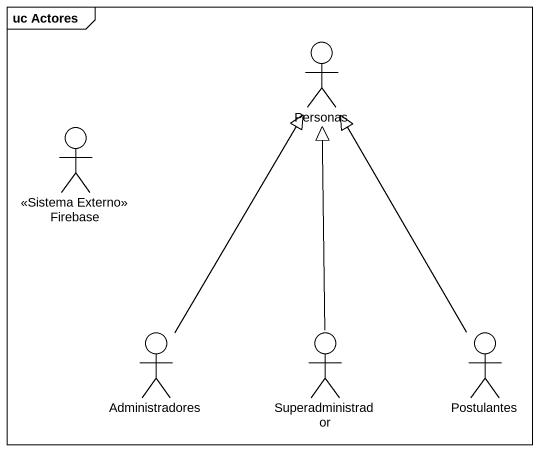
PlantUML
@startuml
mainframe uc Actores
actor Personas
actor Firebase <<Sistema Externo>>
actor Administradores
actor Superadministrador
actor Postulantes
Administradores -up-|> Personas
Administradores -up-|> Personas
Superadministrador -up-|> Personas
Superadministrador -up-|> Personas
Postulantes -up-|> Personas
Postulantes -up-|> Personas
@enduml
